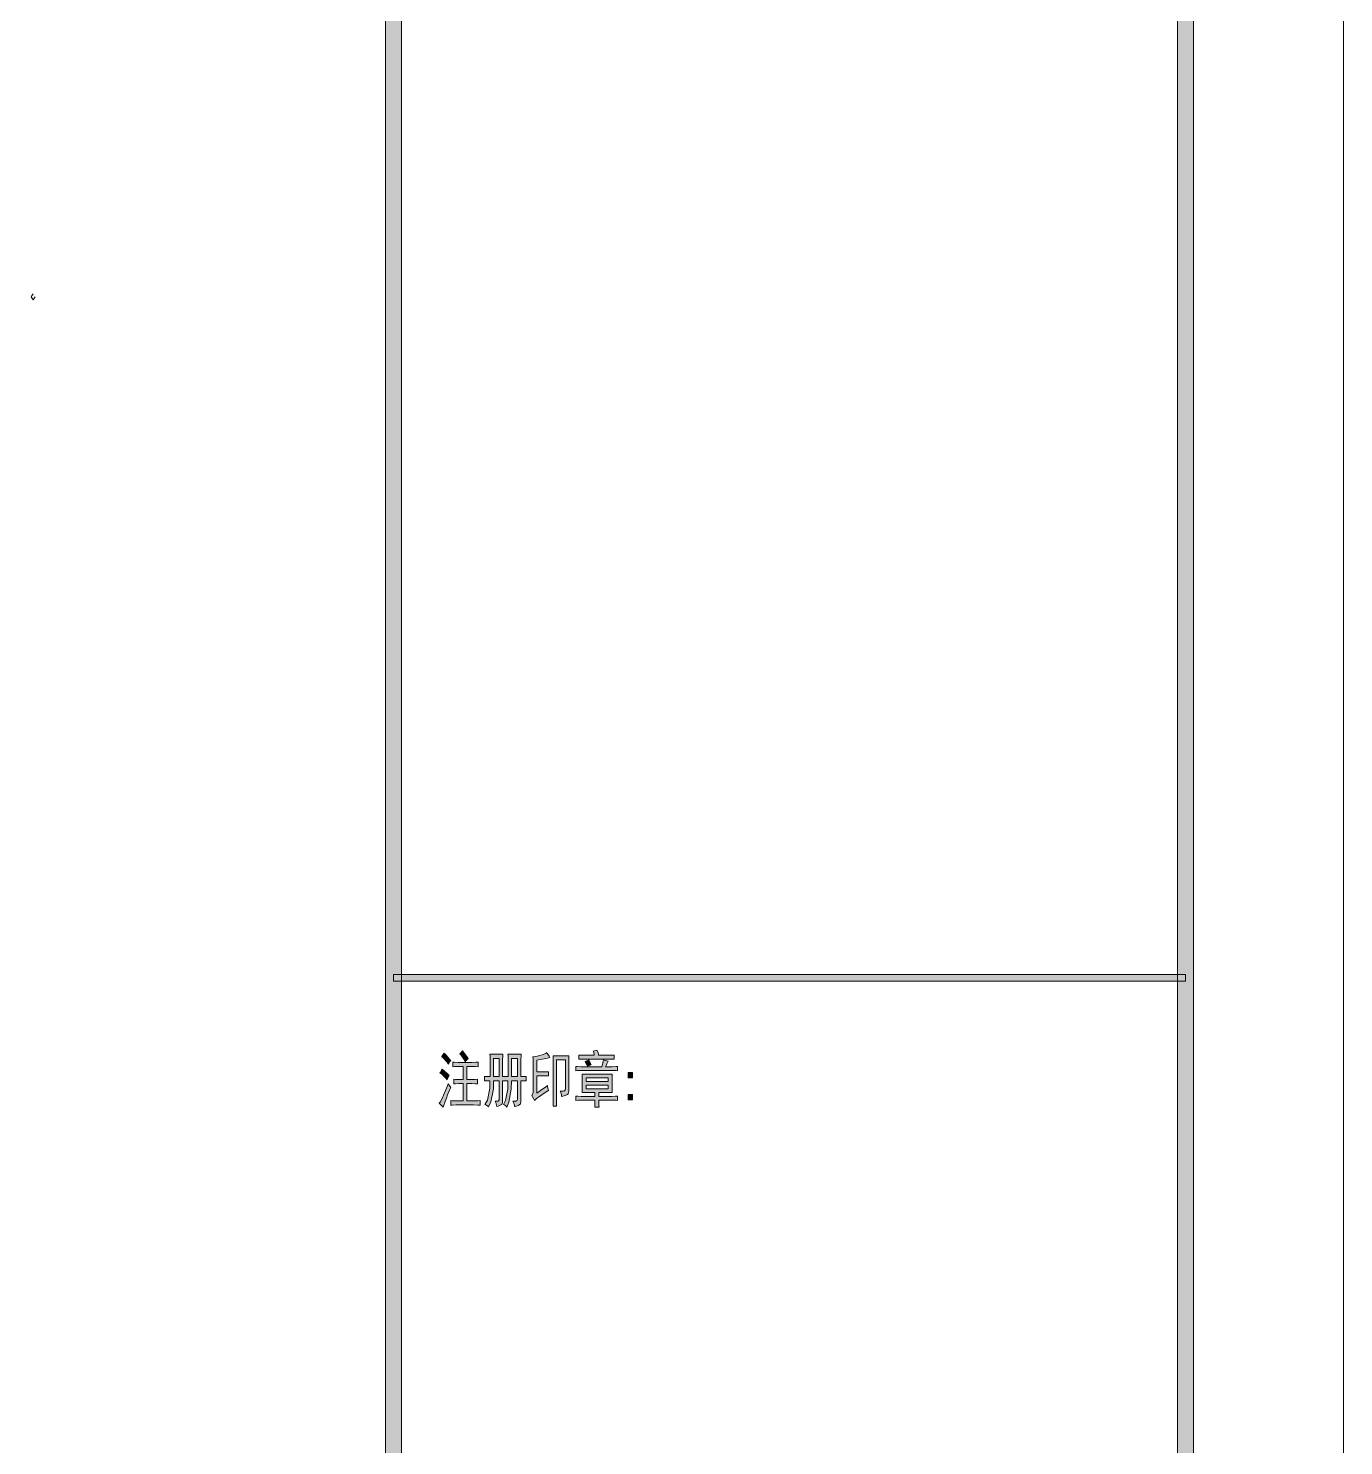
# Model space of a CAD drawing. Header units: millimetres. Extents: x 0 to 829, y 0 to 570.
# Drawn here: x 727.4 to 807.1, y 256.1 to 342 of the extents above; entities that cross this region are included whole.
import ezdxf

# ---------------------------------------------------------------- set-up
doc = ezdxf.new("R2010")
doc.units = ezdxf.units.MM

msp = doc.modelspace()

# ---------------------------------------------------------------- hatches: boundary and pattern name
h = msp.add_hatch(color=0)
h.dxf.hatch_style = 2
h.paths.add_polyline_path([(749.987917, 9.599083), (749.028361, 9.599083), (749.028361, 560.48275), (749.987917, 560.48275)])
h = msp.add_hatch(color=0)
h.dxf.hatch_style = 2
h.paths.add_polyline_path([(798.015083, 9.119306), (797.055528, 10.078861), (797.055528, 560.002972), (798.015083, 560.962528)])
h = msp.add_hatch(color=0)
h.dxf.hatch_style = 2
h.paths.add_polyline_path([(749.508139, 284.236583), (749.508139, 284.649333), (797.535306, 284.649333), (797.535306, 284.236583)])
h = msp.add_hatch(color=0)
h.dxf.hatch_style = 2
h.paths.add_polyline_path([(752.580833, 279.872722), (752.707833, 279.742194), (752.908917, 279.512889), (752.979472, 279.410583), (752.930083, 279.361194), (752.856, 279.251833), (752.827778, 279.195389), (752.736056, 279.340028), (752.534972, 279.569333), (752.429139, 279.657528), (752.464417, 279.706917), (752.542028, 279.816278)])
h = msp.add_hatch(color=0)
h.dxf.hatch_style = 2
h.paths.add_polyline_path([(753.529806, 279.830389), (753.568611, 279.865667), (753.642694, 279.953861), (753.6815, 280.00325), (753.752056, 279.922111), (753.924917, 279.692806), (754.027222, 279.541111), (753.984889, 279.498778), (753.896694, 279.403528), (753.854361, 279.354139), (753.762639, 279.505833), (753.600361, 279.742194)])
h = msp.add_hatch(color=0)
h.paths.add_polyline_path([(756.136833, 279.816278), (756.129778, 279.706917), (756.12625, 279.449389), (756.12625, 279.297694), (756.12625, 278.4475), (756.461389, 278.4475), (756.461389, 279.311806), (756.461389, 279.449389), (756.454333, 279.699861), (756.447278, 279.816278), (757.248083, 279.816278), (757.244556, 279.713972), (757.2375, 279.456444), (757.2375, 279.297694), (757.2375, 278.4475), (757.315111, 278.4475), (757.477389, 278.454556), (757.562056, 278.461611), (757.562056, 278.186444), (757.470333, 278.1935), (757.308056, 278.200556), (757.2375, 278.200556), (757.2375, 277.078722), (757.2375, 276.948194), (757.198694, 276.785917), (757.156361, 276.754167), (757.117556, 276.718889), (756.962333, 276.658917), (756.849444, 276.630694), (756.838861, 276.725944), (756.789472, 276.888222), (756.750667, 276.962306), (756.821222, 276.962306), (756.923528, 276.969361), (756.95175, 276.976417), (756.979972, 276.983472), (757.022306, 277.064611), (757.032889, 277.135167), (757.032889, 278.200556), (756.655417, 278.200556), (756.644833, 277.696083), (756.503722, 276.898806), (756.373194, 276.602472), (756.330861, 276.658917), (756.228556, 276.740056), (756.168583, 276.761222), (756.299111, 276.990528), (756.436694, 277.710194), (756.447278, 278.200556), (756.12625, 278.200556), (756.12625, 276.990528), (756.12625, 276.881167), (756.073333, 276.754167), (756.020417, 276.733), (755.971028, 276.708306), (755.847556, 276.665972), (755.780528, 276.644806), (755.762889, 276.715361), (755.7135, 276.874111), (755.68175, 276.962306), (755.74525, 276.962306), (755.836972, 276.965833), (755.861667, 276.969361), (755.882833, 276.972889), (755.914583, 277.032861), (755.918111, 277.092833), (755.918111, 278.200556), (755.572389, 278.200556), (755.561806, 277.710194), (755.410111, 276.919972), (755.272528, 276.616583), (755.223139, 276.665972), (755.113778, 276.740056), (755.053806, 276.761222), (755.201972, 277.025806), (755.353667, 277.749), (755.357194, 278.200556), (755.286639, 278.200556), (755.120833, 278.1935), (755.022056, 278.186444), (755.022056, 278.461611), (755.113778, 278.454556), (755.286639, 278.4475), (755.367778, 278.4475), (755.367778, 279.283583), (755.367778, 279.442333), (755.36425, 279.706917), (755.357194, 279.816278)])
h.paths.add_polyline_path([(757.032889, 278.4475), (757.032889, 279.555222), (756.666, 279.555222), (756.666, 278.4475)])
h.paths.add_polyline_path([(755.918111, 278.4475), (755.918111, 279.555222), (755.572389, 279.555222), (755.572389, 278.4475)])
h = msp.add_hatch(color=0)
h.dxf.hatch_style = 2
h.paths.add_polyline_path([(758.913194, 277.611417), (758.803833, 277.544389), (758.592167, 277.406806), (758.486333, 277.329194), (758.3805, 277.255111), (758.161778, 277.092833), (758.048889, 277.004639), (758.010083, 277.085778), (757.936, 277.226889), (757.897194, 277.293917), (757.925417, 277.315083), (757.960694, 277.417389), (757.971278, 277.495), (757.971278, 279.008417), (757.971278, 279.216556), (757.96775, 279.534056), (757.960694, 279.643417), (758.020667, 279.643417), (758.228806, 279.682222), (758.376972, 279.721028), (758.528667, 279.759833), (758.747389, 279.858611), (758.814417, 279.915056), (758.853222, 279.837444), (758.941417, 279.68575), (758.987278, 279.615194), (758.92025, 279.5905), (758.743861, 279.548167), (758.638028, 279.527), (758.532194, 279.505833), (758.306417, 279.4635), (758.19, 279.442333), (758.19, 278.73325), (758.447528, 278.73325), (758.549833, 278.73325), (758.779139, 278.740306), (758.902611, 278.747361), (758.902611, 278.489833), (758.789722, 278.496889), (758.560417, 278.503944), (758.447528, 278.503944), (758.19, 278.503944), (758.19, 277.438556), (758.426361, 277.597306), (758.750917, 277.833667), (758.839111, 277.914806), (758.849694, 277.833667), (758.884972, 277.681972)])
h = msp.add_hatch(color=0)
h.dxf.hatch_style = 2
h.paths.add_polyline_path([(760.144389, 279.699861), (760.140861, 279.548167), (760.133806, 279.244778), (760.133806, 279.096611), (760.133806, 277.696083), (760.133806, 277.565556), (760.098528, 277.406806), (760.06325, 277.371528), (760.027972, 277.339778), (759.848056, 277.279806), (759.703417, 277.251583), (759.696361, 277.33625), (759.646972, 277.495), (759.604639, 277.565556), (759.675194, 277.565556), (759.788083, 277.576139), (759.830417, 277.583194), (759.876278, 277.59025), (759.925667, 277.65375), (759.929194, 277.710194), (759.929194, 279.456444), (759.389444, 279.456444), (759.389444, 276.658917), (759.184833, 276.658917), (759.188361, 276.838833), (759.195417, 277.212778), (759.195417, 277.410333), (759.195417, 279.05075), (759.195417, 279.2095), (759.188361, 279.534056), (759.184833, 279.699861)])
h = msp.add_hatch(color=0)
h.dxf.hatch_style = 2
h.paths.add_polyline_path([(762.663222, 279.05075), (762.772583, 279.05075), (762.98425, 279.057806), (763.086556, 279.064861), (763.086556, 278.807333), (762.98425, 278.814389), (762.772583, 278.821444), (762.663222, 278.821444), (760.966361, 278.821444), (760.864056, 278.821444), (760.659444, 278.814389), (760.557139, 278.807333), (760.557139, 279.064861), (760.662972, 279.057806), (760.871111, 279.05075), (760.966361, 279.05075), (762.134056, 279.05075), (762.176389, 279.188333), (762.225778, 279.389417), (762.232833, 279.456444), (762.292806, 279.442333), (762.437444, 279.403528), (762.522111, 279.382361), (762.500944, 279.347083), (762.458611, 279.265944), (762.437444, 279.216556), (762.416278, 279.170694), (762.384528, 279.086028), (762.370417, 279.05075)])
h = msp.add_hatch(color=0)
h.dxf.hatch_style = 2
h.paths.add_polyline_path([(761.862417, 280.031472), (761.890639, 279.953861), (761.929444, 279.809222), (761.940028, 279.742194), (762.578556, 279.742194), (762.652639, 279.742194), (762.811389, 279.74925), (762.892528, 279.756306), (762.892528, 279.498778), (762.811389, 279.505833), (762.659694, 279.512889), (762.589139, 279.512889), (761.107472, 279.512889), (761.008694, 279.512889), (760.82525, 279.505833), (760.740583, 279.498778), (760.740583, 279.756306), (760.846417, 279.74925), (761.026333, 279.742194), (761.096889, 279.742194), (761.678972, 279.742194), (761.678972, 279.781), (761.654278, 279.900944), (761.626056, 279.989139), (761.675444, 280.00325), (761.795389, 280.024417)])
h = msp.add_hatch(color=0)
h.dxf.hatch_style = 2
h.paths.add_polyline_path([(761.128639, 279.36825), (761.178028, 279.389417), (761.290917, 279.435278), (761.354417, 279.456444), (761.389694, 279.382361), (761.46025, 279.237722), (761.495528, 279.167167), (761.432028, 279.146), (761.319139, 279.103667), (761.26975, 279.078972), (761.230944, 279.160111), (761.160389, 279.30475)])
h = msp.add_hatch(color=0)
h.dxf.hatch_style = 2
h.paths.add_polyline_path([(752.450306, 278.906111), (752.573778, 278.800278), (752.796028, 278.60625), (752.891278, 278.518056), (752.859528, 278.468667), (752.788972, 278.338139), (752.753694, 278.260528), (752.651389, 278.380472), (752.432667, 278.592139), (752.319778, 278.676806), (752.351528, 278.719139), (752.418556, 278.835556)])
h = msp.add_hatch(color=0)
h.dxf.hatch_style = 2
h.paths.add_polyline_path([(754.15775, 279.311806), (754.260056, 279.311806), (754.496417, 279.318861), (754.634, 279.325917), (754.634, 279.05075), (754.485833, 279.057806), (754.256528, 279.064861), (754.168333, 279.064861), (753.953139, 279.064861), (753.953139, 278.274639), (754.15775, 278.274639), (754.249472, 278.274639), (754.464667, 278.281694), (754.591667, 278.28875), (754.591667, 278.013583), (754.471722, 278.020639), (754.256528, 278.027694), (754.15775, 278.027694), (753.953139, 278.027694), (753.953139, 276.976417), (754.22125, 276.976417), (754.351778, 276.976417), (754.623417, 276.983472), (754.764528, 276.990528), (754.764528, 276.715361), (754.623417, 276.725944), (754.358833, 276.733), (754.231833, 276.733), (753.445139, 276.733), (753.304028, 276.733), (753.071194, 276.725944), (752.979472, 276.715361), (752.979472, 276.990528), (753.064139, 276.983472), (753.304028, 276.976417), (753.455722, 276.976417), (753.734417, 276.976417), (753.734417, 278.027694), (753.561556, 278.027694), (753.45925, 278.027694), (753.265222, 278.020639), (753.1735, 278.013583), (753.1735, 278.28875), (753.265222, 278.281694), (753.466306, 278.274639), (753.575667, 278.274639), (753.734417, 278.274639), (753.734417, 279.064861), (753.529806, 279.064861), (753.423972, 279.064861), (753.20525, 279.057806), (753.099417, 279.05075), (753.099417, 279.325917), (753.20525, 279.318861), (753.4275, 279.311806), (753.540389, 279.311806)])
h = msp.add_hatch(color=0)
h.paths.add_polyline_path([(762.772583, 278.60625), (762.765528, 278.454556), (762.762, 278.165278), (762.762, 278.027694), (762.762, 277.897167), (762.765528, 277.625528), (762.772583, 277.480889), (761.961194, 277.480889), (761.961194, 277.251583), (762.652639, 277.251583), (762.754944, 277.251583), (762.977194, 277.258639), (763.097139, 277.265694), (763.097139, 277.004639), (762.98425, 277.011694), (762.762, 277.01875), (762.652639, 277.01875), (761.961194, 277.01875), (761.961194, 276.912917), (761.96825, 276.694194), (761.971778, 276.588361), (761.71425, 276.588361), (761.717778, 276.694194), (761.724833, 276.912917), (761.724833, 277.01875), (760.987528, 277.01875), (760.902861, 277.01875), (760.687667, 277.011694), (760.557139, 277.004639), (760.557139, 277.265694), (760.680611, 277.258639), (760.892278, 277.251583), (760.976944, 277.251583), (761.724833, 277.251583), (761.724833, 277.480889), (760.945194, 277.480889), (760.95225, 277.625528), (760.955778, 277.904222), (760.955778, 278.041806), (760.955778, 278.179389), (760.95225, 278.461611), (760.945194, 278.60625)])
h.paths.add_polyline_path([(762.532694, 278.144111), (762.532694, 278.373417), (761.181556, 278.373417), (761.181556, 278.144111)])
h.paths.add_polyline_path([(762.532694, 277.710194), (762.532694, 277.928917), (761.181556, 277.928917), (761.181556, 277.710194)])
h = msp.add_hatch(color=0)
h.dxf.hatch_style = 2
h.paths.add_polyline_path([(763.993194, 278.373417), (763.74625, 278.373417), (763.74625, 278.690917), (763.993194, 278.690917)])
h = msp.add_hatch(color=0)
h.dxf.hatch_style = 2
h.paths.add_polyline_path([(752.979472, 277.798389), (752.9195, 277.667861), (752.788972, 277.339778), (752.714889, 277.142222), (752.640806, 276.944667), (752.542028, 276.665972), (752.513806, 276.588361), (752.460889, 276.658917), (752.340944, 276.782389), (752.277444, 276.831778), (752.337417, 276.905861), (752.471472, 277.152806), (752.545556, 277.329194), (752.623167, 277.505583), (752.757222, 277.847778), (752.817194, 278.013583), (752.856, 277.950083), (752.937139, 277.840722)])
h = msp.add_hatch(color=0)
h.dxf.hatch_style = 2
h.paths.add_polyline_path([(763.993194, 277.046972), (763.74625, 277.046972), (763.74625, 277.364472), (763.993194, 277.364472)])

# ---------------------------------------------------------------- linework, layer by layer
at = {"color": 0, "lineweight": 0}
for points in [[(0, 0), (0, 570.081833), (807.130861, 570.081833), (807.130861, 0)], [(749.987917, 9.599083), (749.028361, 9.599083), (749.028361, 560.48275), (749.987917, 560.48275)], [(798.015083, 9.119306), (797.055528, 10.078861), (797.055528, 560.002972), (798.015083, 560.962528)], [(749.508139, 284.236583), (749.508139, 284.649333), (797.535306, 284.649333), (797.535306, 284.236583)], [(752.580833, 279.872722), (752.707833, 279.742194), (752.908917, 279.512889), (752.979472, 279.410583), (752.930083, 279.361194), (752.856, 279.251833), (752.827778, 279.195389), (752.736056, 279.340028), (752.534972, 279.569333), (752.429139, 279.657528), (752.464417, 279.706917), (752.542028, 279.816278)], [(753.529806, 279.830389), (753.568611, 279.865667), (753.642694, 279.953861), (753.6815, 280.00325), (753.752056, 279.922111), (753.924917, 279.692806), (754.027222, 279.541111), (753.984889, 279.498778), (753.896694, 279.403528), (753.854361, 279.354139), (753.762639, 279.505833), (753.600361, 279.742194)], [(756.136833, 279.816278), (756.129778, 279.706917), (756.12625, 279.449389), (756.12625, 279.297694), (756.12625, 278.4475), (756.461389, 278.4475), (756.461389, 279.311806), (756.461389, 279.449389), (756.454333, 279.699861), (756.447278, 279.816278), (757.248083, 279.816278), (757.244556, 279.713972), (757.2375, 279.456444), (757.2375, 279.297694), (757.2375, 278.4475), (757.315111, 278.4475), (757.477389, 278.454556), (757.562056, 278.461611), (757.562056, 278.186444), (757.470333, 278.1935), (757.308056, 278.200556), (757.2375, 278.200556), (757.2375, 277.078722), (757.2375, 276.948194), (757.198694, 276.785917), (757.156361, 276.754167), (757.117556, 276.718889), (756.962333, 276.658917), (756.849444, 276.630694), (756.838861, 276.725944), (756.789472, 276.888222), (756.750667, 276.962306), (756.821222, 276.962306), (756.923528, 276.969361), (756.95175, 276.976417), (756.979972, 276.983472), (757.022306, 277.064611), (757.032889, 277.135167), (757.032889, 278.200556), (756.655417, 278.200556), (756.644833, 277.696083), (756.503722, 276.898806), (756.373194, 276.602472), (756.330861, 276.658917), (756.228556, 276.740056), (756.168583, 276.761222), (756.299111, 276.990528), (756.436694, 277.710194), (756.447278, 278.200556), (756.12625, 278.200556), (756.12625, 276.990528), (756.12625, 276.881167), (756.073333, 276.754167), (756.020417, 276.733), (755.971028, 276.708306), (755.847556, 276.665972), (755.780528, 276.644806), (755.762889, 276.715361), (755.7135, 276.874111), (755.68175, 276.962306), (755.74525, 276.962306), (755.836972, 276.965833), (755.861667, 276.969361), (755.882833, 276.972889), (755.914583, 277.032861), (755.918111, 277.092833), (755.918111, 278.200556), (755.572389, 278.200556), (755.561806, 277.710194), (755.410111, 276.919972), (755.272528, 276.616583), (755.223139, 276.665972), (755.113778, 276.740056), (755.053806, 276.761222), (755.201972, 277.025806), (755.353667, 277.749), (755.357194, 278.200556), (755.286639, 278.200556), (755.120833, 278.1935), (755.022056, 278.186444), (755.022056, 278.461611), (755.113778, 278.454556), (755.286639, 278.4475), (755.367778, 278.4475), (755.367778, 279.283583), (755.367778, 279.442333), (755.36425, 279.706917), (755.357194, 279.816278)], [(755.918111, 278.4475), (755.918111, 279.555222), (755.572389, 279.555222), (755.572389, 278.4475)], [(757.032889, 278.4475), (757.032889, 279.555222), (756.666, 279.555222), (756.666, 278.4475)], [(758.913194, 277.611417), (758.803833, 277.544389), (758.592167, 277.406806), (758.486333, 277.329194), (758.3805, 277.255111), (758.161778, 277.092833), (758.048889, 277.004639), (758.010083, 277.085778), (757.936, 277.226889), (757.897194, 277.293917), (757.925417, 277.315083), (757.960694, 277.417389), (757.971278, 277.495), (757.971278, 279.008417), (757.971278, 279.216556), (757.96775, 279.534056), (757.960694, 279.643417), (758.020667, 279.643417), (758.228806, 279.682222), (758.376972, 279.721028), (758.528667, 279.759833), (758.747389, 279.858611), (758.814417, 279.915056), (758.853222, 279.837444), (758.941417, 279.68575), (758.987278, 279.615194), (758.92025, 279.5905), (758.743861, 279.548167), (758.638028, 279.527), (758.532194, 279.505833), (758.306417, 279.4635), (758.19, 279.442333), (758.19, 278.73325), (758.447528, 278.73325), (758.549833, 278.73325), (758.779139, 278.740306), (758.902611, 278.747361), (758.902611, 278.489833), (758.789722, 278.496889), (758.560417, 278.503944), (758.447528, 278.503944), (758.19, 278.503944), (758.19, 277.438556), (758.426361, 277.597306), (758.750917, 277.833667), (758.839111, 277.914806), (758.849694, 277.833667), (758.884972, 277.681972)], [(760.144389, 279.699861), (760.140861, 279.548167), (760.133806, 279.244778), (760.133806, 279.096611), (760.133806, 277.696083), (760.133806, 277.565556), (760.098528, 277.406806), (760.06325, 277.371528), (760.027972, 277.339778), (759.848056, 277.279806), (759.703417, 277.251583), (759.696361, 277.33625), (759.646972, 277.495), (759.604639, 277.565556), (759.675194, 277.565556), (759.788083, 277.576139), (759.830417, 277.583194), (759.876278, 277.59025), (759.925667, 277.65375), (759.929194, 277.710194), (759.929194, 279.456444), (759.389444, 279.456444), (759.389444, 276.658917), (759.184833, 276.658917), (759.188361, 276.838833), (759.195417, 277.212778), (759.195417, 277.410333), (759.195417, 279.05075), (759.195417, 279.2095), (759.188361, 279.534056), (759.184833, 279.699861)], [(762.663222, 279.05075), (762.772583, 279.05075), (762.98425, 279.057806), (763.086556, 279.064861), (763.086556, 278.807333), (762.98425, 278.814389), (762.772583, 278.821444), (762.663222, 278.821444), (760.966361, 278.821444), (760.864056, 278.821444), (760.659444, 278.814389), (760.557139, 278.807333), (760.557139, 279.064861), (760.662972, 279.057806), (760.871111, 279.05075), (760.966361, 279.05075), (762.134056, 279.05075), (762.176389, 279.188333), (762.225778, 279.389417), (762.232833, 279.456444), (762.292806, 279.442333), (762.437444, 279.403528), (762.522111, 279.382361), (762.500944, 279.347083), (762.458611, 279.265944), (762.437444, 279.216556), (762.416278, 279.170694), (762.384528, 279.086028), (762.370417, 279.05075)], [(761.862417, 280.031472), (761.890639, 279.953861), (761.929444, 279.809222), (761.940028, 279.742194), (762.578556, 279.742194), (762.652639, 279.742194), (762.811389, 279.74925), (762.892528, 279.756306), (762.892528, 279.498778), (762.811389, 279.505833), (762.659694, 279.512889), (762.589139, 279.512889), (761.107472, 279.512889), (761.008694, 279.512889), (760.82525, 279.505833), (760.740583, 279.498778), (760.740583, 279.756306), (760.846417, 279.74925), (761.026333, 279.742194), (761.096889, 279.742194), (761.678972, 279.742194), (761.678972, 279.781), (761.654278, 279.900944), (761.626056, 279.989139), (761.675444, 280.00325), (761.795389, 280.024417)], [(761.128639, 279.36825), (761.178028, 279.389417), (761.290917, 279.435278), (761.354417, 279.456444), (761.389694, 279.382361), (761.46025, 279.237722), (761.495528, 279.167167), (761.432028, 279.146), (761.319139, 279.103667), (761.26975, 279.078972), (761.230944, 279.160111), (761.160389, 279.30475)], [(752.450306, 278.906111), (752.573778, 278.800278), (752.796028, 278.60625), (752.891278, 278.518056), (752.859528, 278.468667), (752.788972, 278.338139), (752.753694, 278.260528), (752.651389, 278.380472), (752.432667, 278.592139), (752.319778, 278.676806), (752.351528, 278.719139), (752.418556, 278.835556)], [(754.15775, 279.311806), (754.260056, 279.311806), (754.496417, 279.318861), (754.634, 279.325917), (754.634, 279.05075), (754.485833, 279.057806), (754.256528, 279.064861), (754.168333, 279.064861), (753.953139, 279.064861), (753.953139, 278.274639), (754.15775, 278.274639), (754.249472, 278.274639), (754.464667, 278.281694), (754.591667, 278.28875), (754.591667, 278.013583), (754.471722, 278.020639), (754.256528, 278.027694), (754.15775, 278.027694), (753.953139, 278.027694), (753.953139, 276.976417), (754.22125, 276.976417), (754.351778, 276.976417), (754.623417, 276.983472), (754.764528, 276.990528), (754.764528, 276.715361), (754.623417, 276.725944), (754.358833, 276.733), (754.231833, 276.733), (753.445139, 276.733), (753.304028, 276.733), (753.071194, 276.725944), (752.979472, 276.715361), (752.979472, 276.990528), (753.064139, 276.983472), (753.304028, 276.976417), (753.455722, 276.976417), (753.734417, 276.976417), (753.734417, 278.027694), (753.561556, 278.027694), (753.45925, 278.027694), (753.265222, 278.020639), (753.1735, 278.013583), (753.1735, 278.28875), (753.265222, 278.281694), (753.466306, 278.274639), (753.575667, 278.274639), (753.734417, 278.274639), (753.734417, 279.064861), (753.529806, 279.064861), (753.423972, 279.064861), (753.20525, 279.057806), (753.099417, 279.05075), (753.099417, 279.325917), (753.20525, 279.318861), (753.4275, 279.311806), (753.540389, 279.311806)], [(762.772583, 278.60625), (762.765528, 278.454556), (762.762, 278.165278), (762.762, 278.027694), (762.762, 277.897167), (762.765528, 277.625528), (762.772583, 277.480889), (761.961194, 277.480889), (761.961194, 277.251583), (762.652639, 277.251583), (762.754944, 277.251583), (762.977194, 277.258639), (763.097139, 277.265694), (763.097139, 277.004639), (762.98425, 277.011694), (762.762, 277.01875), (762.652639, 277.01875), (761.961194, 277.01875), (761.961194, 276.912917), (761.96825, 276.694194), (761.971778, 276.588361), (761.71425, 276.588361), (761.717778, 276.694194), (761.724833, 276.912917), (761.724833, 277.01875), (760.987528, 277.01875), (760.902861, 277.01875), (760.687667, 277.011694), (760.557139, 277.004639), (760.557139, 277.265694), (760.680611, 277.258639), (760.892278, 277.251583), (760.976944, 277.251583), (761.724833, 277.251583), (761.724833, 277.480889), (760.945194, 277.480889), (760.95225, 277.625528), (760.955778, 277.904222), (760.955778, 278.041806), (760.955778, 278.179389), (760.95225, 278.461611), (760.945194, 278.60625)], [(763.993194, 278.373417), (763.74625, 278.373417), (763.74625, 278.690917), (763.993194, 278.690917)], [(752.979472, 277.798389), (752.9195, 277.667861), (752.788972, 277.339778), (752.714889, 277.142222), (752.640806, 276.944667), (752.542028, 276.665972), (752.513806, 276.588361), (752.460889, 276.658917), (752.340944, 276.782389), (752.277444, 276.831778), (752.337417, 276.905861), (752.471472, 277.152806), (752.545556, 277.329194), (752.623167, 277.505583), (752.757222, 277.847778), (752.817194, 278.013583), (752.856, 277.950083), (752.937139, 277.840722)], [(762.532694, 278.144111), (762.532694, 278.373417), (761.181556, 278.373417), (761.181556, 278.144111)], [(762.532694, 277.710194), (762.532694, 277.928917), (761.181556, 277.928917), (761.181556, 277.710194)], [(763.993194, 277.046972), (763.74625, 277.046972), (763.74625, 277.364472), (763.993194, 277.364472)]]:
    msp.add_lwpolyline(points, close=True, dxfattribs=at)
msp.add_lwpolyline([(727.6465, 325.927861), (727.526556, 325.744417), (727.6465, 325.560972), (727.766444, 325.744417)], dxfattribs=at)

doc.saveas('drawing.dxf')
